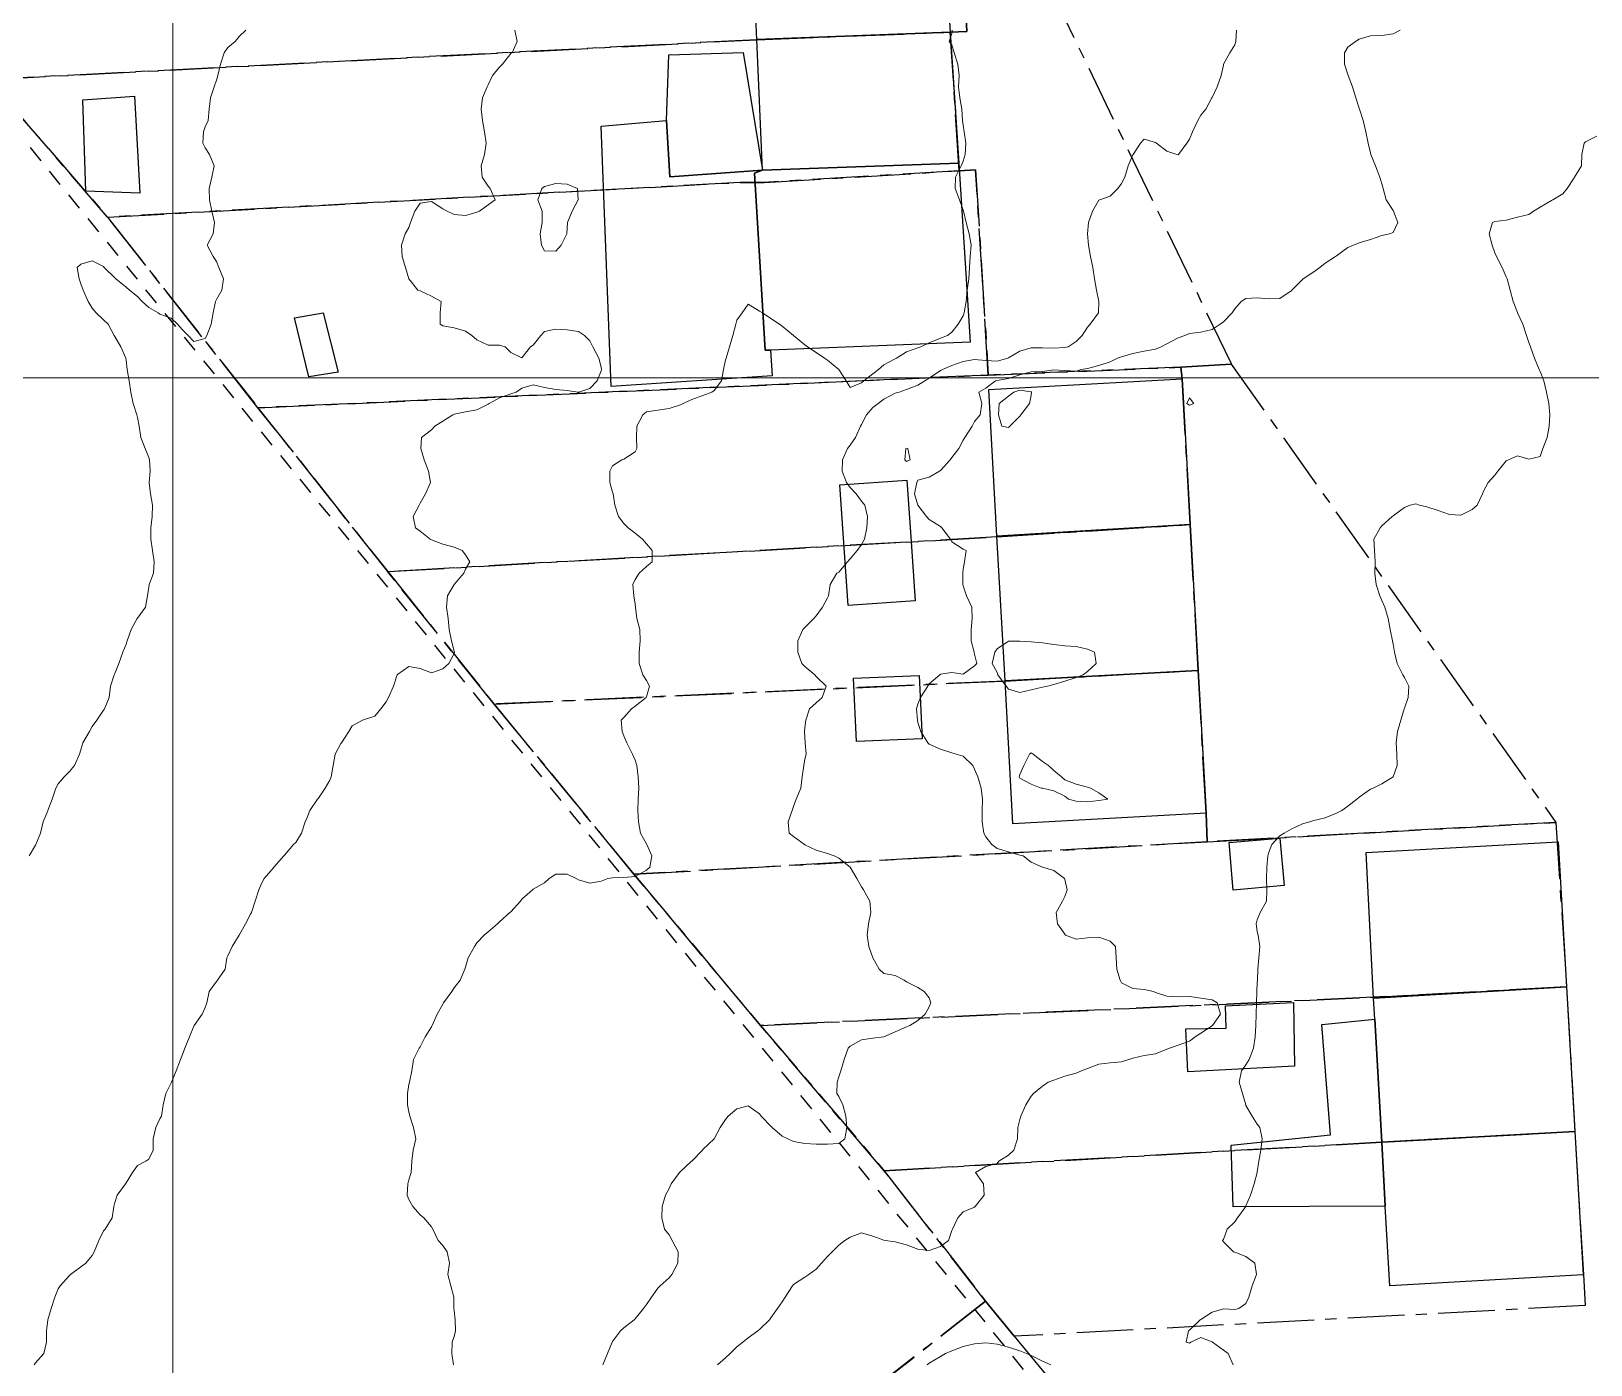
# Model space of a CAD drawing. Header units: centimetres. Extents: x 0 to 642158, y -847 to 649707.
# Drawn here: x 616460.6 to 616529.5, y 620943.8 to 621002.7 of the extents above; entities that cross this region are included whole.
import ezdxf

# ---------------------------------------------------------------- set-up
doc = ezdxf.new("R2010")
doc.units = ezdxf.units.CM
doc.header["$MEASUREMENT"] = 0
doc.linetypes.add('CENTERX2', pattern=[4, 2.5, -0.5, 0.5, -0.5])
doc.linetypes.add('JIS_02_0.7', pattern=[1.35, 0.75, -0.6])
for name, color, linetype, lineweight in [('MEV_grille', 254, 'Continuous', 9), ('WAL_parcellaire agricole', 7, 'JIS_02_0.7', 25), ('WAL_topographie 0.5', 253, 'Continuous', 20)]:
    doc.layers.add(name, color=color, linetype=linetype, lineweight=lineweight)
doc.layers.add('SPW_batiments', color=7, linetype='Continuous')
doc.layers.add('SPW_parcellaire cadastral', color=7, linetype='CENTERX2', lineweight=25, true_color=0xff0542)

# ---------------------------------------------------------------- blocks, each defined once
blk = doc.blocks.new('*U114')
at = {"layer": 'MEV_grille', "transparency": 33554687}
blk.add_lwpolyline([(-1338.461, 0), (1338.461, 0)], dxfattribs=at)
blk = doc.blocks.new('*U115')
at = {"layer": 'MEV_grille', "color": 0, "linetype": 'ByBlock', "lineweight": -2, "transparency": 16777216}
blk.add_blockref('*U114', (0, -1400), dxfattribs=at)
blk = doc.blocks.new('*U112')
at = {"layer": 'MEV_grille', "transparency": 33554687}
blk.add_lwpolyline([(0, 1825.476), (0, -1825.476)], dxfattribs=at)
blk = doc.blocks.new('*U113')
at = {"layer": 'MEV_grille', "color": 0, "linetype": 'ByBlock', "lineweight": -2, "transparency": 16777216}
blk.add_blockref('*U112', (1100, 0), dxfattribs=at)

msp = doc.modelspace()

# ---------------------------------------------------------------- linework, layer by layer
at = {"layer": 'SPW_batiments'}
for points in [[(616501.179, 621002.654), (616492.623, 621002.328), (616492.379, 621007.865), (616500.822, 621008.187), (616501.179, 621002.654)], [(616501.553, 620996.869), (616492.879, 620996.558), (616492.623, 621002.328), (616501.179, 621002.654), (616501.553, 620996.869)], [(616488.78, 620996.265), (616488.63, 620998.749), (616488.746, 621001.657), (616492.033, 621001.753), (616492.879, 620996.558), (616488.78, 620996.265)], [(616465.363, 620995.546), (616462.98, 620995.629), (616462.846, 620999.662), (616465.13, 620999.829), (616465.363, 620995.546)], [(616488.78, 620996.265), (616492.879, 620996.558), (616492.53, 620996.433), (616492.997, 620988.6), (616493.232, 620988.609), (616493.314, 620987.475), (616486.197, 620986.999), (616485.746, 620998.499), (616488.63, 620998.749), (616488.78, 620996.265)], [(616502.064, 620988.951), (616493.232, 620988.609), (616492.997, 620988.6), (616492.53, 620996.433), (616492.879, 620996.558), (616501.553, 620996.869), (616502.064, 620988.951)], [(616474.131, 620987.63), (616472.831, 620987.43), (616472.197, 620990.03), (616473.464, 620990.247), (616474.131, 620987.63)], [(616511.784, 620980.891), (616503.242, 620980.387), (616502.881, 620986.867), (616511.431, 620987.335), (616511.784, 620980.891)], [(616499.452, 620980.133), (616499.632, 620977.517), (616496.665, 620977.316), (616496.298, 620982.65), (616499.265, 620982.85), (616499.452, 620980.133)], [(616512.138, 620974.448), (616503.599, 620973.981), (616503.242, 620980.387), (616511.784, 620980.891), (616512.138, 620974.448)], [(616499.933, 620971.417), (616497.033, 620971.3), (616496.899, 620974.1), (616499.799, 620974.217), (616499.933, 620971.417)], [(616512.483, 620968.135), (616503.949, 620967.667), (616503.599, 620973.981), (616512.138, 620974.448), (616512.483, 620968.135)], [(616515.934, 620964.936), (616513.684, 620964.735), (616513.499, 620966.835), (616515.749, 620967.036), (616515.934, 620964.936)], [(616528.418, 620960.468), (616519.892, 620959.96), (616519.566, 620966.405), (616528.049, 620966.87), (616528.418, 620960.468)], [(616528.787, 620954.065), (616520.248, 620953.597), (616519.944, 620959.035), (616519.892, 620959.96), (616528.418, 620960.468), (616528.787, 620954.065)], [(616516.401, 620956.953), (616511.685, 620956.702), (616511.584, 620958.602), (616513.367, 620958.635), (616513.35, 620959.618), (616516.35, 620959.769), (616516.401, 620956.953)], [(616520.248, 620953.597), (616520.405, 620950.769), (616513.685, 620950.735), (616513.601, 620953.468), (616517.985, 620953.919), (616517.6, 620958.803), (616519.944, 620959.035), (616520.248, 620953.597)], [(616529.152, 620947.737), (616520.602, 620947.253), (616520.405, 620950.769), (616520.248, 620953.597), (616528.787, 620954.065), (616529.152, 620947.737)]]:
    msp.add_lwpolyline(points, dxfattribs=at)
at = {"layer": 'SPW_parcellaire cadastral'}
for points in [[(616502.859, 620987.5), (616502.298, 620996.575), (616501.574, 620996.531), (616501.179, 621002.653), (616501.914, 621002.688), (616501.636, 621008.435), (616500.808, 621008.404), (616500.351, 621015.483), (616513.6, 620987.988), (616511.375, 620987.851), (616502.859, 620987.5)], [(616458.694, 621000.568), (616453.715, 621006.54), (616485.277, 621007.864), (616488.121, 621007.974), (616490.062, 621008.138), (616492.481, 621008.171), (616500.808, 621008.404), (616501.636, 621008.435), (616501.914, 621002.688), (616501.179, 621002.653), (616492.624, 621002.327), (616458.694, 621000.568)], [(616463.931, 620994.483), (616458.694, 621000.568), (616492.624, 621002.327), (616501.179, 621002.653), (616501.574, 620996.531), (616492.948, 620996.021), (616491.9, 620996.019), (616463.931, 620994.483)], [(616458.694, 621000.568), (616463.931, 620994.483), (616470.58, 620986.06), (616476.315, 620978.815), (616481.017, 620972.962), (616487.197, 620965.438), (616492.788, 620958.759), (616498.264, 620952.334), (616502.738, 620946.566), (616494.462, 620940.098), (616510.776, 620920.208), (616480.649, 620890.269), (616444.846, 620858.824), (616328.319, 620999.221)], [(616463.931, 620994.483), (616491.9, 620996.019), (616492.948, 620996.021), (616501.574, 620996.531), (616502.298, 620996.575), (616502.859, 620987.5), (616470.58, 620986.06), (616463.931, 620994.483)], [(616502.859, 620987.5), (616511.375, 620987.851), (616511.431, 620987.334), (616511.784, 620980.891), (616503.248, 620980.35), (616476.315, 620978.815), (616470.58, 620986.06), (616502.859, 620987.5)], [(616511.784, 620980.891), (616511.431, 620987.334), (616511.375, 620987.851), (616513.6, 620987.988), (616527.943, 620967.73), (616519.462, 620967.257), (616512.531, 620966.87), (616512.483, 620968.134), (616512.137, 620974.447), (616511.784, 620980.891)], [(616511.784, 620980.891), (616512.137, 620974.447), (616503.598, 620973.98), (616481.017, 620972.962), (616476.315, 620978.815), (616503.248, 620980.35), (616511.784, 620980.891)], [(616487.197, 620965.438), (616481.017, 620972.962), (616503.598, 620973.98), (616512.137, 620974.447), (616512.483, 620968.134), (616512.531, 620966.87), (616487.197, 620965.438)], [(616487.197, 620965.438), (616512.531, 620966.87), (616519.462, 620967.257), (616527.943, 620967.73), (616528.418, 620960.467), (616519.891, 620959.999), (616492.788, 620958.759), (616487.197, 620965.438)], [(616492.788, 620958.759), (616519.891, 620959.999), (616528.418, 620960.467), (616528.787, 620954.065), (616520.248, 620953.596), (616498.264, 620952.334), (616492.788, 620958.759)], [(616504.006, 620945.019), (616502.738, 620946.566), (616498.264, 620952.334), (616520.248, 620953.596), (616528.787, 620954.065), (616529.16, 620947.74), (616529.239, 620946.372), (616504.006, 620945.019)], [(616504.006, 620945.019), (616517.495, 620928.574), (616514.975, 620927.068), (616513.032, 620922.683), (616510.776, 620920.208), (616494.462, 620940.098), (616502.738, 620946.566), (616504.006, 620945.019)]]:
    msp.add_lwpolyline(points, dxfattribs=at)
at = {"layer": 'WAL_parcellaire agricole'}
msp.add_lwpolyline([(616324.031, 621000.478), (616269.31, 620938.403), (616268.869, 620960.806), (616335.692, 621044.813), (616332.483, 621048.937), (616345.106, 621065.188), (616375.352, 621102.317), (616518.538, 620926.168), (616439.713, 620860.66), (616324.031, 621000.478)], dxfattribs=at)
at = {"layer": 'WAL_topographie 0.5'}
for points in [[(616470.045, 621002.75), (616469.75, 621002.469), (616469.574, 621002.25), (616469.25, 621001.984), (616469.091, 621001.75), (616468.922, 621001.25), (616468.81, 621000.75), (616468.75, 621000.539), (616468.648, 621000.25), (616468.477, 620999.75), (616468.417, 620999.25), (616468.38, 620998.75), (616468.25, 620998.481), (616468.177, 620998.25), (616468.139, 620997.75), (616468.25, 620997.542), (616468.444, 620997.25), (616468.638, 620996.75), (616468.542, 620996.25), (616468.424, 620995.75), (616468.439, 620995.25), (616468.541, 620994.75), (616468.665, 620994.25), (616468.607, 620993.75), (616468.333, 620993.25), (616468.604, 620992.75), (616468.75, 620992.52), (616468.856, 620992.25), (616469.057, 620991.75), (616468.983, 620991.25), (616468.75, 620990.85), (616468.697, 620990.75), (616468.607, 620990.25), (616468.512, 620989.75), (616468.322, 620989.25), (616468.25, 620989.116), (616467.75, 620988.981), (616467.493, 620989.25), (616467.25, 620989.504), (616467.018, 620989.75), (616466.75, 620990.011), (616466.25, 620990.194), (616466.167, 620990.25), (616465.75, 620990.494), (616465.466, 620990.75), (616465.25, 620990.969), (616464.902, 620991.25), (616464.75, 620991.388), (616464.298, 620991.75), (616464.25, 620991.799), (616463.79, 620992.25), (616463.75, 620992.3), (616463.25, 620992.547), (616462.75, 620992.406), (616462.589, 620992.25), (616462.672, 620991.75), (616462.75, 620991.54), (616462.86, 620991.25), (616463.076, 620990.75), (616463.25, 620990.457), (616463.426, 620990.25), (616463.75, 620989.944), (616463.956, 620989.75), (616464.225, 620989.25), (616464.25, 620989.202), (616464.514, 620988.75), (616464.737, 620988.25), (616464.75, 620988.167), (616464.806, 620987.75), (616464.885, 620987.25), (616464.966, 620986.75), (616465.069, 620986.25), (616465.226, 620985.75), (616465.25, 620985.625), (616465.328, 620985.25), (616465.404, 620984.75), (616465.601, 620984.25), (616465.75, 620983.861), (616465.789, 620983.75), (616465.81, 620983.25), (616465.769, 620982.75), (616465.825, 620982.25), (616465.92, 620981.75), (616465.902, 620981.25), (616465.847, 620980.75), (616465.85, 620980.25), (616465.921, 620979.75), (616465.988, 620979.25), (616465.966, 620978.75), (616465.779, 620978.25), (616465.75, 620978.125), (616465.694, 620977.75), (616465.607, 620977.25), (616465.25, 620976.764), (616465.241, 620976.75), (616464.971, 620976.25), (616464.798, 620975.75), (616464.75, 620975.603), (616464.607, 620975.25), (616464.434, 620974.75), (616464.25, 620974.313), (616464.222, 620974.25), (616464.064, 620973.75), (616464, 620973.25), (616463.794, 620972.75), (616463.75, 620972.694), (616463.464, 620972.25), (616463.25, 620971.964), (616463.128, 620971.75), (616462.841, 620971.25), (616462.75, 620970.942), (616462.689, 620970.75), (616462.471, 620970.25), (616462.25, 620969.982), (616462.018, 620969.75), (616461.75, 620969.438), (616461.654, 620969.25), (616461.491, 620968.75), (616461.29, 620968.25), (616461.25, 620968.145), (616461.087, 620967.75), (616460.964, 620967.25), (616460.765, 620966.75), (616460.75, 620966.725), (616460.462, 620966.25)], [(616481.937, 621002.75), (616482.036, 621002.25), (616481.809, 621001.75), (616481.75, 621001.721), (616481.386, 621001.25), (616481.25, 621001.117), (616480.944, 621000.75), (616480.75, 621000.33), (616480.708, 621000.25), (616480.5, 620999.75), (616480.446, 620999.25), (616480.512, 620998.75), (616480.595, 620998.25), (616480.673, 620997.75), (616480.594, 620997.25), (616480.44, 620996.75), (616480.483, 620996.25), (616480.75, 620995.85), (616480.837, 620995.75), (616481.068, 620995.25), (616480.75, 620995.031), (616480.375, 620994.75), (616480.25, 620994.696), (616479.75, 620994.552), (616479.25, 620994.607), (616478.944, 620994.75), (616478.75, 620994.846), (616478.25, 620995.172), (616477.75, 620995.102), (616477.514, 620994.75), (616477.323, 620994.25), (616477.25, 620994.028), (616477.087, 620993.75), (616476.924, 620993.25), (616476.95, 620992.75), (616477.099, 620992.25), (616477.25, 620991.75), (616477.25, 620991.75), (616477.65, 620991.25), (616477.75, 620991.221), (616478.25, 620990.993), (616478.678, 620990.75), (616478.629, 620990.25), (616478.631, 620989.75), (616478.75, 620989.682), (616479.25, 620989.596), (616479.75, 620989.436), (616480.026, 620989.25), (616480.25, 620989.053), (616480.75, 620988.819), (616481.25, 620988.831), (616481.5, 620988.75), (616481.75, 620988.5), (616482.25, 620988.269), (616482.632, 620988.75), (616482.75, 620988.828), (616483.076, 620989.25), (616483.25, 620989.427), (616483.75, 620989.525), (616484.25, 620989.5), (616484.75, 620989.435), (616485.008, 620989.25), (616485.25, 620989.011), (616485.387, 620988.75), (616485.652, 620988.25), (616485.75, 620987.85), (616485.767, 620987.75), (616485.75, 620987.686), (616485.573, 620987.25), (616485.25, 620986.912), (616484.764, 620986.75), (616484.75, 620986.746), (616484.722, 620986.75), (616484.25, 620986.82), (616483.75, 620986.87), (616483.25, 620986.956), (616482.75, 620987.069), (616482.25, 620986.929), (616481.986, 620986.75), (616481.75, 620986.672), (616481.25, 620986.491), (616480.8, 620986.25), (616480.75, 620986.221), (616480.25, 620985.972), (616479.75, 620985.883), (616479.25, 620985.779), (616479.196, 620985.75), (616478.75, 620985.466), (616478.398, 620985.25), (616478.25, 620985.083), (616477.806, 620984.75), (616477.773, 620984.25), (616477.923, 620983.75), (616478.119, 620983.25), (616478.2, 620982.75), (616477.982, 620982.25), (616477.75, 620981.844), (616477.712, 620981.75), (616477.436, 620981.25), (616477.544, 620980.75), (616477.75, 620980.6), (616478.188, 620980.25), (616478.25, 620980.215), (616478.75, 620980.034), (616479.25, 620979.895), (616479.604, 620979.75), (616479.75, 620979.562), (616479.942, 620979.25), (616479.75, 620978.917), (616479.682, 620978.75), (616479.25, 620978.25), (616479.25, 620978.25), (616478.962, 620977.75), (616478.92, 620977.25), (616478.99, 620976.75), (616479.033, 620976.25), (616479.131, 620975.75), (616479.25, 620975.296), (616479.262, 620975.25), (616479.25, 620975.2), (616479.013, 620974.75), (616478.75, 620974.512), (616478.25, 620974.347), (616477.75, 620974.531), (616477.25, 620974.615), (616476.75, 620974.269), (616476.74, 620974.25), (616476.574, 620973.75), (616476.357, 620973.25), (616476.25, 620973.054), (616476.017, 620972.75), (616475.75, 620972.43), (616475.25, 620972.267), (616475.208, 620972.25), (616474.75, 620972), (616474.601, 620971.75), (616474.277, 620971.25), (616474.25, 620971.212), (616473.995, 620970.75), (616473.9, 620970.25), (616473.811, 620969.75), (616473.75, 620969.592), (616473.553, 620969.25), (616473.25, 620968.796), (616473.219, 620968.75), (616472.875, 620968.25), (616472.75, 620967.95), (616472.673, 620967.75), (616472.5, 620967.25), (616472.25, 620966.845), (616472.155, 620966.75), (616471.75, 620966.278), (616471.731, 620966.25), (616471.287, 620965.75), (616471.25, 620965.708), (616470.857, 620965.25), (616470.75, 620965.062), (616470.618, 620964.75), (616470.458, 620964.25), (616470.288, 620963.75), (616470.25, 620963.675), (616470.032, 620963.25), (616469.75, 620962.75), (616469.75, 620962.75), (616469.434, 620962.25), (616469.25, 620961.838), (616469.21, 620961.75), (616469.125, 620961.25), (616468.798, 620960.75), (616468.75, 620960.698), (616468.417, 620960.25), (616468.314, 620959.75), (616468.25, 620959.55), (616468.109, 620959.25), (616467.765, 620958.75), (616467.75, 620958.722), (616467.557, 620958.25), (616467.352, 620957.75), (616467.25, 620957.472), (616467.15, 620957.25), (616466.969, 620956.75), (616466.765, 620956.25), (616466.75, 620956.217), (616466.509, 620955.75), (616466.391, 620955.25), (616466.313, 620954.75), (616466.25, 620954.625), (616466.062, 620954.25), (616465.944, 620953.75), (616465.947, 620953.25), (616465.75, 620952.844), (616465.625, 620952.75), (616465.25, 620952.57), (616465.028, 620952.25), (616464.75, 620951.796), (616464.721, 620951.75), (616464.353, 620951.25), (616464.25, 620950.932), (616464.205, 620950.75), (616464.143, 620950.25), (616463.833, 620949.75), (616463.75, 620949.679), (616463.543, 620949.25), (616463.336, 620948.75), (616463.25, 620948.592), (616462.967, 620948.25), (616462.75, 620948.083), (616462.296, 620947.75), (616462.25, 620947.704), (616461.833, 620947.25), (616461.75, 620947.107), (616461.599, 620946.75), (616461.438, 620946.25), (616461.298, 620945.75), (616461.25, 620945.375), (616461.234, 620945.25), (616461.233, 620944.75), (616461.115, 620944.25), (616460.75, 620943.837), (616460.685, 620943.75)], [(616501.267, 621002.75), (616501.25, 621002.607), (616501.125, 621002.25), (616501.25, 621002.094), (616501.346, 621001.75), (616501.512, 621001.25), (616501.569, 621000.75), (616501.549, 621000.25), (616501.608, 620999.75), (616501.694, 620999.25), (616501.718, 620998.75), (616501.75, 620998.55), (616501.789, 620998.25), (616501.865, 620997.75), (616501.834, 620997.25), (616501.75, 620996.95), (616501.662, 620996.75), (616501.417, 620996.25), (616501.398, 620995.75), (616501.587, 620995.25), (616501.75, 620994.785), (616501.76, 620994.75), (616501.888, 620994.25), (616502.021, 620993.75), (616502.102, 620993.25), (616502.065, 620992.75), (616502.023, 620992.25), (616501.993, 620991.75), (616501.926, 620991.25), (616501.887, 620990.75), (616501.801, 620990.25), (616501.75, 620990.114), (616501.528, 620989.75), (616501.25, 620989.403), (616501.06, 620989.25), (616500.75, 620989.128), (616500.25, 620988.922), (616499.879, 620988.75), (616499.75, 620988.709), (616499.25, 620988.523), (616498.804, 620988.25), (616498.75, 620988.224), (616498.25, 620987.95), (616498, 620987.75), (616497.75, 620987.563), (616497.358, 620987.25), (616497.25, 620987.164), (616496.75, 620986.95), (616496.583, 620987.25), (616496.25, 620987.75), (616496.25, 620987.75), (616495.75, 620988.159), (616495.625, 620988.25), (616495.25, 620988.5), (616494.875, 620988.75), (616494.75, 620988.833), (616494.25, 620989.25), (616494.25, 620989.25), (616493.75, 620989.667), (616493.625, 620989.75), (616493.25, 620990), (616492.875, 620990.25), (616492.75, 620990.333), (616492.25, 620990.635), (616491.987, 620990.25), (616491.75, 620989.928), (616491.698, 620989.75), (616491.563, 620989.25), (616491.427, 620988.75), (616491.271, 620988.25), (616491.25, 620988.179), (616491.156, 620987.75), (616491.062, 620987.25), (616490.75, 620986.82), (616490.647, 620986.75), (616490.25, 620986.602), (616489.75, 620986.428), (616489.368, 620986.25), (616489.25, 620986.193), (616488.75, 620986.02), (616488.25, 620985.955), (616487.75, 620985.882), (616487.595, 620985.75), (616487.328, 620985.25), (616487.318, 620984.75), (616487.333, 620984.25), (616487.25, 620984.111), (616486.75, 620983.788), (616486.667, 620983.75), (616486.25, 620983.484), (616486.126, 620983.25), (616486.134, 620982.75), (616486.25, 620982.321), (616486.274, 620982.25), (616486.361, 620981.75), (616486.51, 620981.25), (616486.75, 620980.943), (616486.943, 620980.75), (616487.25, 620980.51), (616487.578, 620980.25), (616487.75, 620980.046), (616488.009, 620979.75), (616488, 620979.25), (616487.75, 620979.038), (616487.423, 620978.75), (616487.25, 620978.46), (616487.145, 620978.25), (616487.191, 620977.75), (616487.25, 620977.375), (616487.271, 620977.25), (616487.333, 620976.75), (616487.458, 620976.25), (616487.475, 620975.75), (616487.427, 620975.25), (616487.435, 620974.75), (616487.59, 620974.25), (616487.75, 620974), (616487.887, 620973.75), (616487.75, 620973.278), (616487.742, 620973.25), (616487.25, 620972.867), (616487.089, 620972.75), (616486.75, 620972.362), (616486.638, 620972.25), (616486.671, 620971.75), (616486.75, 620971.55), (616486.878, 620971.25), (616487.138, 620970.75), (616487.25, 620970.475), (616487.33, 620970.25), (616487.389, 620969.75), (616487.413, 620969.25), (616487.383, 620968.75), (616487.363, 620968.25), (616487.406, 620967.75), (616487.487, 620967.25), (616487.75, 620966.78), (616487.763, 620966.75), (616487.989, 620966.25), (616487.9, 620965.75), (616487.75, 620965.623), (616487.25, 620965.34), (616486.75, 620965.299), (616486.25, 620965.276), (616486.05, 620965.25), (616485.75, 620965.139), (616485.25, 620965.045), (616484.75, 620965.192), (616484.65, 620965.25), (616484.25, 620965.442), (616483.75, 620965.445), (616483.454, 620965.25), (616483.25, 620965.06), (616482.75, 620964.778), (616482.712, 620964.75), (616482.25, 620964.336), (616482.179, 620964.25), (616481.75, 620963.781), (616481.71, 620963.75), (616481.25, 620963.339), (616481.167, 620963.25), (616480.75, 620962.893), (616480.583, 620962.75), (616480.25, 620962.405), (616480.145, 620962.25), (616479.864, 620961.75), (616479.75, 620961.333), (616479.721, 620961.25), (616479.516, 620960.75), (616479.25, 620960.423), (616479.148, 620960.25), (616478.784, 620959.75), (616478.75, 620959.692), (616478.505, 620959.25), (616478.276, 620958.75), (616478.25, 620958.7), (616477.969, 620958.25), (616477.75, 620957.813), (616477.712, 620957.75), (616477.453, 620957.25), (616477.375, 620956.75), (616477.274, 620956.25), (616477.25, 620956.139), (616477.186, 620955.75), (616477.196, 620955.25), (616477.25, 620954.938), (616477.286, 620954.75), (616477.459, 620954.25), (616477.553, 620953.75), (616477.438, 620953.25), (616477.382, 620952.75), (616477.347, 620952.25), (616477.25, 620951.932), (616477.199, 620951.75), (616477.179, 620951.25), (616477.25, 620951.055), (616477.427, 620950.75), (616477.75, 620950.38), (616477.917, 620950.25), (616478.25, 620949.861), (616478.304, 620949.75), (616478.54, 620949.25), (616478.75, 620949.026), (616478.95, 620948.75), (616479.043, 620948.25), (616478.974, 620947.75), (616479.103, 620947.25), (616479.236, 620946.75), (616479.239, 620946.25), (616479.25, 620946.15), (616479.298, 620945.75), (616479.313, 620945.25), (616479.25, 620945), (616479.167, 620944.75), (616479.147, 620944.25), (616479.216, 620943.75)], [(616513.824, 621002.75), (616513.801, 621002.25), (616513.75, 621002.104), (616513.543, 621001.75), (616513.262, 621001.25), (616513.25, 621001.194), (616513.157, 621000.75), (616512.98, 621000.25), (616512.75, 620999.778), (616512.736, 620999.75), (616512.474, 620999.25), (616512.25, 620998.99), (616512.125, 620998.75), (616511.884, 620998.25), (616511.75, 620997.927), (616511.635, 620997.75), (616511.274, 620997.25), (616511.25, 620997.237), (616511.194, 620997.25), (616510.75, 620997.398), (616510.298, 620997.75), (616510.25, 620997.777), (616509.75, 620997.926), (616509.583, 620997.75), (616509.261, 620997.25), (616509.25, 620997.233), (616509.035, 620996.75), (616508.9, 620996.25), (616508.75, 620995.969), (616508.583, 620995.75), (616508.25, 620995.417), (616507.783, 620995.25), (616507.75, 620995.233), (616507.46, 620994.75), (616507.295, 620994.25), (616507.25, 620993.75), (616507.291, 620993.25), (616507.38, 620992.75), (616507.477, 620992.25), (616507.556, 620991.75), (616507.649, 620991.25), (616507.75, 620990.75), (616507.75, 620990.75), (616507.75, 620990.75), (616507.724, 620990.25), (616507.369, 620989.75), (616507.25, 620989.615), (616507.012, 620989.25), (616506.75, 620988.988), (616506.394, 620988.75), (616506.25, 620988.722), (616505.75, 620988.697), (616505.25, 620988.707), (616504.75, 620988.7), (616504.25, 620988.558), (616503.75, 620988.263), (616503.72, 620988.25), (616503.25, 620988.112), (616502.75, 620988.14), (616502.25, 620988.189), (616501.75, 620988.101), (616501.25, 620987.928), (616500.832, 620987.75), (616500.75, 620987.7), (616500.25, 620987.371), (616500.057, 620987.25), (616499.75, 620987.058), (616499.25, 620986.862), (616498.915, 620986.75), (616498.75, 620986.699), (616498.25, 620986.441), (616497.995, 620986.25), (616497.75, 620986.062), (616497.47, 620985.75), (616497.25, 620985.32), (616497.215, 620985.25), (616496.997, 620984.75), (616496.75, 620984.4), (616496.63, 620984.25), (616496.415, 620983.75), (616496.405, 620983.25), (616496.599, 620982.75), (616496.75, 620982.539), (616497.023, 620982.25), (616497.25, 620981.932), (616497.409, 620981.75), (616497.524, 620981.25), (616497.499, 620980.75), (616497.388, 620980.25), (616497.25, 620980.019), (616497.06, 620979.75), (616496.75, 620979.386), (616496.633, 620979.25), (616496.25, 620978.796), (616496.167, 620978.75), (616495.871, 620978.25), (616495.792, 620977.75), (616495.75, 620977.656), (616495.53, 620977.25), (616495.25, 620976.857), (616495.143, 620976.75), (616494.75, 620976.348), (616494.667, 620976.25), (616494.44, 620975.75), (616494.435, 620975.25), (616494.612, 620974.75), (616494.75, 620974.615), (616495.187, 620974.25), (616495.25, 620974.18), (616495.693, 620973.75), (616495.521, 620973.25), (616495.25, 620973.009), (616494.958, 620972.75), (616494.796, 620972.25), (616494.75, 620971.917), (616494.738, 620971.75), (616494.75, 620971.5), (616494.768, 620971.25), (616494.806, 620970.75), (616494.75, 620970.528), (616494.704, 620970.25), (616494.639, 620969.75), (616494.569, 620969.25), (616494.37, 620968.75), (616494.25, 620968.427), (616494.191, 620968.25), (616494.017, 620967.75), (616494.056, 620967.25), (616494.25, 620967.1), (616494.73, 620966.75), (616494.75, 620966.736), (616495.25, 620966.503), (616495.75, 620966.362), (616496.047, 620966.25), (616496.25, 620966.149), (616496.75, 620965.756), (616496.755, 620965.75), (616497.05, 620965.25), (616497.25, 620964.88), (616497.341, 620964.75), (616497.625, 620964.25), (616497.675, 620963.75), (616497.565, 620963.25), (616497.511, 620962.75), (616497.579, 620962.25), (616497.75, 620961.75), (616497.75, 620961.75), (616498.032, 620961.25), (616498.25, 620961.058), (616498.75, 620960.962), (616499.139, 620960.75), (616499.25, 620960.685), (616499.75, 620960.434), (616500.031, 620960.25), (616500.25, 620959.981), (616500.324, 620959.75), (616500.25, 620959.579), (616500.07, 620959.25), (616499.75, 620958.973), (616499.391, 620958.75), (616499.25, 620958.69), (616498.75, 620958.479), (616498.25, 620958.25), (616498.25, 620958.25), (616497.75, 620958.195), (616497.25, 620958.126), (616496.75, 620957.847), (616496.662, 620957.75), (616496.495, 620957.25), (616496.346, 620956.75), (616496.25, 620956.491), (616496.175, 620956.25), (616496.161, 620955.75), (616496.25, 620955.609), (616496.43, 620955.25), (616496.562, 620954.75), (616496.608, 620954.25), (616496.522, 620953.75), (616496.25, 620953.543), (616495.75, 620953.505), (616495.25, 620953.514), (616494.75, 620953.533), (616494.25, 620953.628), (616493.996, 620953.75), (616493.75, 620953.866), (616493.303, 620954.25), (616493.25, 620954.305), (616492.826, 620954.75), (616492.75, 620954.845), (616492.25, 620955.197), (616491.75, 620955.064), (616491.357, 620954.75), (616491.25, 620954.596), (616491.005, 620954.25), (616490.75, 620953.75), (616490.75, 620953.75), (616490.25, 620953.272), (616490.231, 620953.25), (616489.75, 620952.759), (616489.742, 620952.75), (616489.25, 620952.296), (616489.205, 620952.25), (616488.842, 620951.75), (616488.75, 620951.55), (616488.597, 620951.25), (616488.45, 620950.75), (616488.436, 620950.25), (616488.546, 620949.75), (616488.75, 620949.5), (616488.895, 620949.25), (616489.15, 620948.75), (616489.133, 620948.25), (616488.87, 620947.75), (616488.75, 620947.605), (616488.353, 620947.25), (616488.25, 620947.147), (616487.98, 620946.75), (616487.75, 620946.421), (616487.62, 620946.25), (616487.25, 620945.791), (616487.213, 620945.75), (616486.75, 620945.385), (616486.601, 620945.25), (616486.25, 620944.779), (616486.237, 620944.75), (616486.025, 620944.25), (616485.82, 620943.75)], [(616521.063, 621002.75), (616520.75, 621002.58), (616520.25, 621002.506), (616519.75, 621002.5), (616519.25, 621002.35), (616519.083, 621002.25), (616518.75, 621002), (616518.607, 621001.75), (616518.607, 621001.25), (616518.75, 621000.788), (616518.763, 621000.75), (616518.961, 621000.25), (616519.102, 620999.75), (616519.25, 620999.302), (616519.268, 620999.25), (616519.422, 620998.75), (616519.541, 620998.25), (616519.65, 620997.75), (616519.75, 620997.322), (616519.769, 620997.25), (616519.973, 620996.75), (616520.159, 620996.25), (616520.25, 620995.953), (616520.309, 620995.75), (616520.45, 620995.25), (616520.75, 620994.776), (616520.764, 620994.75), (616520.964, 620994.25), (616520.75, 620993.811), (616520.594, 620993.75), (616520.25, 620993.67), (616519.75, 620993.495), (616519.25, 620993.342), (616519, 620993.25), (616518.75, 620993.148), (616518.25, 620992.773), (616518.213, 620992.75), (616517.75, 620992.445), (616517.508, 620992.25), (616517.25, 620992.061), (616516.783, 620991.75), (616516.75, 620991.725), (616516.275, 620991.25), (616516.25, 620991.224), (616515.75, 620990.883), (616515.25, 620990.869), (616514.75, 620990.914), (616514.25, 620990.883), (616514.043, 620990.75), (616513.75, 620990.435), (616513.646, 620990.25), (616513.25, 620989.854), (616513.111, 620989.75), (616512.75, 620989.518), (616512.25, 620989.395), (616511.75, 620989.344), (616511.547, 620989.25), (616511.25, 620989.148), (616510.75, 620988.878), (616510.495, 620988.75), (616510.25, 620988.651), (616509.75, 620988.564), (616509.25, 620988.462), (616508.75, 620988.312), (616508.571, 620988.25), (616508.25, 620988.09), (616507.75, 620987.919), (616507.25, 620987.791), (616506.963, 620987.75), (616506.75, 620987.668), (616506.25, 620987.704), (616505.75, 620987.733), (616505.25, 620987.661), (616504.75, 620987.641), (616504.25, 620987.519), (616503.75, 620987.352), (616503.25, 620987.256), (616503.185, 620987.25), (616502.75, 620986.921), (616502.446, 620986.75), (616502.571, 620986.25), (616502.5, 620985.75), (616502.25, 620985.45), (616502.15, 620985.25), (616501.83, 620984.75), (616501.75, 620984.632), (616501.559, 620984.25), (616501.25, 620983.861), (616501.173, 620983.75), (616500.75, 620983.279), (616500.708, 620983.25), (616500.25, 620982.994), (616499.75, 620982.85), (616499.7, 620982.75), (616499.601, 620982.25), (616499.75, 620981.75), (616499.75, 620981.75), (616500.13, 620981.25), (616500.25, 620981.125), (616500.75, 620980.814), (616500.806, 620980.75), (616501.186, 620980.25), (616501.25, 620980.125), (616501.75, 620979.813), (616501.887, 620979.75), (616501.806, 620979.25), (616501.75, 620978.917), (616501.734, 620978.75), (616501.736, 620978.25), (616501.75, 620978.188), (616501.896, 620977.75), (616502.139, 620977.25), (616502.142, 620976.75), (616502.097, 620976.25), (616502.099, 620975.75), (616502.235, 620975.25), (616502.25, 620975.167), (616502.359, 620974.75), (616502.25, 620974.646), (616501.75, 620974.281), (616501.25, 620974.35), (616500.75, 620974.278), (616500.725, 620974.25), (616500.25, 620973.862), (616500.184, 620973.75), (616499.871, 620973.25), (616499.75, 620972.957), (616499.694, 620972.75), (616499.73, 620972.25), (616499.75, 620972.141), (616499.88, 620971.75), (616500.184, 620971.25), (616500.25, 620971.194), (616500.75, 620970.972), (616501.25, 620970.806), (616501.433, 620970.75), (616501.75, 620970.66), (616502.176, 620970.25), (616502.25, 620970.083), (616502.393, 620969.75), (616502.542, 620969.25), (616502.602, 620968.75), (616502.595, 620968.25), (616502.583, 620967.75), (616502.664, 620967.25), (616502.75, 620967.088), (616503.02, 620966.75), (616503.25, 620966.575), (616503.75, 620966.426), (616504.25, 620966.288), (616504.408, 620966.25), (616504.75, 620965.967), (616505.25, 620965.75), (616505.25, 620965.75), (616505.75, 620965.605), (616506.232, 620965.25), (616506.25, 620965.212), (616506.341, 620964.75), (616506.25, 620964.45), (616506.139, 620964.25), (616505.863, 620963.75), (616505.917, 620963.25), (616506.25, 620962.792), (616506.279, 620962.75), (616506.75, 620962.562), (616507.25, 620962.63), (616507.75, 620962.66), (616508.25, 620962.485), (616508.477, 620962.25), (616508.517, 620961.75), (616508.539, 620961.25), (616508.692, 620960.75), (616508.75, 620960.634), (616509.25, 620960.395), (616509.75, 620960.346), (616510.169, 620960.25), (616510.25, 620960.215), (616510.75, 620960.05), (616511.25, 620960.015), (616511.75, 620960.029), (616512.25, 620959.968), (616512.75, 620959.888), (616512.977, 620959.75), (616513.116, 620959.25), (616512.766, 620958.75), (616512.75, 620958.736), (616512.25, 620958.412), (616512.009, 620958.25), (616511.75, 620958.064), (616511.25, 620957.88), (616510.862, 620957.75), (616510.75, 620957.709), (616510.25, 620957.503), (616509.75, 620957.422), (616509.25, 620957.302), (616509.076, 620957.25), (616508.75, 620957.149), (616508.25, 620957.097), (616507.75, 620957.043), (616507.25, 620956.847), (616506.977, 620956.75), (616506.75, 620956.641), (616506.25, 620956.514), (616505.75, 620956.338), (616505.51, 620956.25), (616505.25, 620956.074), (616504.863, 620955.75), (616504.75, 620955.633), (616504.515, 620955.25), (616504.295, 620954.75), (616504.25, 620954.596), (616504.16, 620954.25), (616504.147, 620953.75), (616503.985, 620953.25), (616503.75, 620953.028), (616503.333, 620952.75), (616503.25, 620952.659), (616502.75, 620952.515), (616502.3, 620952.25), (616502.653, 620951.75), (616502.671, 620951.25), (616502.281, 620950.75), (616502.25, 620950.717), (616501.75, 620950.515), (616501.521, 620950.25), (616501.278, 620949.75), (616501.25, 620949.687), (616501.096, 620949.25), (616500.75, 620948.98), (616500.25, 620948.806), (616499.75, 620948.865), (616499.25, 620949.065), (616498.75, 620949.186), (616498.31, 620949.25), (616498.25, 620949.26), (616497.75, 620949.44), (616497.25, 620949.591), (616496.75, 620949.401), (616496.514, 620949.25), (616496.25, 620949.038), (616495.953, 620948.75), (616495.75, 620948.54), (616495.481, 620948.25), (616495.25, 620947.987), (616494.924, 620947.75), (616494.75, 620947.635), (616494.25, 620947.305), (616494.206, 620947.25), (616493.885, 620946.75), (616493.75, 620946.54), (616493.549, 620946.25), (616493.25, 620945.828), (616493.187, 620945.75), (616492.75, 620945.314), (616492.67, 620945.25), (616492.25, 620944.95), (616492.013, 620944.75), (616491.75, 620944.543), (616491.453, 620944.25), (616491.25, 620944.058), (616490.886, 620943.75)], [(616529.75, 620998.065), (616529.25, 620997.806), (616529.202, 620997.75), (616529.097, 620997.25), (616529.077, 620996.75), (616528.765, 620996.25), (616528.75, 620996.227), (616528.441, 620995.75), (616528.25, 620995.518), (616527.809, 620995.25), (616527.75, 620995.225), (616527.25, 620994.921), (616526.958, 620994.75), (616526.75, 620994.594), (616526.25, 620994.48), (616525.75, 620994.355), (616525.25, 620994.293), (616525.15, 620994.25), (616525.004, 620993.75), (616525.125, 620993.25), (616525.25, 620992.899), (616525.32, 620992.75), (616525.57, 620992.25), (616525.75, 620991.839), (616525.793, 620991.75), (616525.925, 620991.25), (616526.063, 620990.75), (616526.25, 620990.265), (616526.257, 620990.25), (616526.487, 620989.75), (616526.65, 620989.25), (616526.75, 620988.938), (616526.821, 620988.75), (616527, 620988.25), (616527.209, 620987.75), (616527.25, 620987.658), (616527.419, 620987.25), (616527.532, 620986.75), (616527.63, 620986.25), (616527.686, 620985.75), (616527.657, 620985.25), (616527.568, 620984.75), (616527.375, 620984.25), (616527.25, 620983.9), (616526.75, 620983.79), (616526.25, 620983.926), (616525.85, 620983.75), (616525.75, 620983.707), (616525.386, 620983.25), (616525.25, 620983.083), (616524.957, 620982.75), (616524.75, 620982.364), (616524.707, 620982.25), (616524.474, 620981.75), (616524.25, 620981.557), (616523.75, 620981.309), (616523.25, 620981.34), (616522.75, 620981.518), (616522.25, 620981.678), (616521.917, 620981.75), (616521.75, 620981.804), (616521.5, 620981.75), (616521.25, 620981.646), (616520.75, 620981.287), (616520.704, 620981.25), (616520.25, 620980.833), (616520.176, 620980.75), (616519.897, 620980.25), (616519.931, 620979.75), (616519.958, 620979.25), (616519.943, 620978.75), (616520.003, 620978.25), (616520.16, 620977.75), (616520.25, 620977.536), (616520.383, 620977.25), (616520.53, 620976.75), (616520.629, 620976.25), (616520.723, 620975.75), (616520.75, 620975.613), (616520.819, 620975.25), (616520.936, 620974.75), (616521.187, 620974.25), (616521.25, 620974.131), (616521.44, 620973.75), (616521.412, 620973.25), (616521.25, 620972.786), (616521.237, 620972.75), (616521.091, 620972.25), (616520.939, 620971.75), (616520.893, 620971.25), (616520.917, 620970.75), (616520.925, 620970.25), (616520.75, 620969.75), (616520.75, 620969.75), (616520.25, 620969.437), (616519.875, 620969.25), (616519.75, 620969.197), (616519.25, 620968.844), (616519.142, 620968.75), (616518.75, 620968.445), (616518.487, 620968.25), (616518.25, 620968.139), (616517.75, 620967.933), (616517.25, 620967.815), (616517.069, 620967.75), (616516.75, 620967.673), (616516.25, 620967.43), (616515.941, 620967.25), (616515.75, 620967.139), (616515.391, 620966.75), (616515.25, 620966.368), (616515.216, 620966.25), (616515.174, 620965.75), (616515.159, 620965.25), (616515.177, 620964.75), (616515.155, 620964.25), (616514.873, 620963.75), (616514.75, 620963.423), (616514.702, 620963.25), (616514.75, 620962.904), (616514.785, 620962.75), (616514.866, 620962.25), (616514.816, 620961.75), (616514.774, 620961.25), (616514.759, 620960.75), (616514.75, 620960.65), (616514.733, 620960.25), (616514.71, 620959.75), (616514.7, 620959.25), (616514.691, 620958.75), (616514.661, 620958.25), (616514.585, 620957.75), (616514.393, 620957.25), (616514.25, 620957.021), (616514.054, 620956.75), (616513.952, 620956.25), (616514.09, 620955.75), (616514.243, 620955.25), (616514.25, 620955.22), (616514.517, 620954.75), (616514.75, 620954.385), (616514.859, 620954.25), (616514.972, 620953.75), (616514.901, 620953.25), (616514.821, 620952.75), (616514.75, 620952.286), (616514.744, 620952.25), (616514.605, 620951.75), (616514.449, 620951.25), (616514.25, 620950.78), (616514.236, 620950.75), (616513.878, 620950.25), (616513.75, 620950.081), (616513.419, 620949.75), (616513.25, 620949.29), (616513.214, 620949.25), (616513.25, 620949.197), (616513.697, 620948.75), (616513.75, 620948.733), (616514.25, 620948.537), (616514.648, 620948.25), (616514.718, 620947.75), (616514.519, 620947.25), (616514.382, 620946.75), (616514.25, 620946.462), (616513.932, 620946.25), (616513.75, 620946.194), (616513.25, 620946.23), (616512.75, 620946.079), (616512.25, 620945.763), (616512.227, 620945.75), (616511.75, 620945.283), (616511.707, 620945.25), (616511.613, 620944.75), (616511.75, 620944.715), (616511.815, 620944.75), (616512.25, 620944.967), (616512.75, 620944.778), (616512.776, 620944.75), (616513.25, 620944.402), (616513.455, 620944.25), (616513.69, 620943.75)], [(616483.978, 620993.25), (616483.75, 620992.983), (616483.25, 620993), (616483.114, 620993.25), (616483.057, 620993.75), (616483.144, 620994.25), (616483.141, 620994.75), (616482.944, 620995.25), (616483.125, 620995.75), (616483.25, 620995.835), (616483.75, 620995.973), (616484.25, 620995.944), (616484.702, 620995.75), (616484.733, 620995.25), (616484.462, 620994.75), (616484.265, 620994.25), (616484.25, 620994), (616484.229, 620993.75), (616483.978, 620993.25)], [(616503.806, 620985.25), (616503.75, 620985.185), (616503.464, 620985.25), (616503.318, 620985.75), (616503.346, 620986.25), (616503.75, 620986.568), (616503.99, 620986.75), (616504.25, 620986.836), (616504.75, 620986.768), (616504.767, 620986.75), (616504.75, 620986.607), (616504.688, 620986.25), (616504.295, 620985.75), (616504.25, 620985.682), (616503.806, 620985.25)], [(616511.95, 620986.25), (616511.75, 620986.17), (616511.632, 620986.25), (616511.75, 620986.5), (616511.95, 620986.25)], [(616499.25, 620983.676), (616499.404, 620983.75), (616499.298, 620984.25), (616499.25, 620984.274), (616499.215, 620984.25), (616499.176, 620983.75), (616499.25, 620983.676)], [(616505.472, 620973.75), (616505.25, 620973.701), (616504.75, 620973.591), (616504.25, 620973.467), (616503.75, 620973.625), (616503.657, 620973.75), (616503.288, 620974.25), (616503.25, 620974.361), (616503.031, 620974.75), (616503.154, 620975.25), (616503.25, 620975.406), (616503.75, 620975.737), (616504.25, 620975.74), (616504.75, 620975.718), (616505.25, 620975.67), (616505.75, 620975.588), (616506.25, 620975.534), (616506.75, 620975.5), (616507.25, 620975.393), (616507.558, 620975.25), (616507.625, 620974.75), (616507.25, 620974.397), (616507.058, 620974.25), (616506.75, 620974.136), (616506.25, 620973.979), (616505.75, 620973.824), (616505.472, 620973.75)], [(616508.15, 620968.75), (616507.75, 620968.7), (616507.25, 620968.645), (616506.75, 620968.662), (616506.4, 620968.75), (616506.25, 620968.886), (616505.75, 620969.129), (616505.25, 620969.24), (616505.194, 620969.25), (616504.75, 620969.417), (616504.25, 620969.691), (616504.224, 620969.75), (616504.25, 620969.841), (616504.437, 620970.25), (616504.685, 620970.75), (616504.75, 620970.81), (616504.844, 620970.75), (616505.25, 620970.425), (616505.519, 620970.25), (616505.75, 620970.019), (616506.1, 620969.75), (616506.25, 620969.614), (616506.75, 620969.427), (616507.25, 620969.281), (616507.375, 620969.25), (616507.75, 620969.036), (616508.15, 620968.75)], [(616505.621, 620943.75), (616505.25, 620943.913), (616504.75, 620944.172), (616504.555, 620944.25), (616504.25, 620944.366), (616503.75, 620944.532), (616503.25, 620944.675), (616502.75, 620944.729), (616502.25, 620944.676), (616501.75, 620944.566), (616501.25, 620944.376), (616500.975, 620944.25), (616500.75, 620944.127), (616500.25, 620943.826), (616500.154, 620943.75)]]:
    msp.add_lwpolyline(points, dxfattribs=at)

# ---------------------------------------------------------------- block references
at = {"layer": 'MEV_grille', "transparency": 33554687}
for name, p in [('*U113', (615366.814, 620593.644)), ('*U115', (616669.481, 622387.381))]:
    msp.add_blockref(name, p, dxfattribs=at)

doc.saveas('drawing.dxf')
